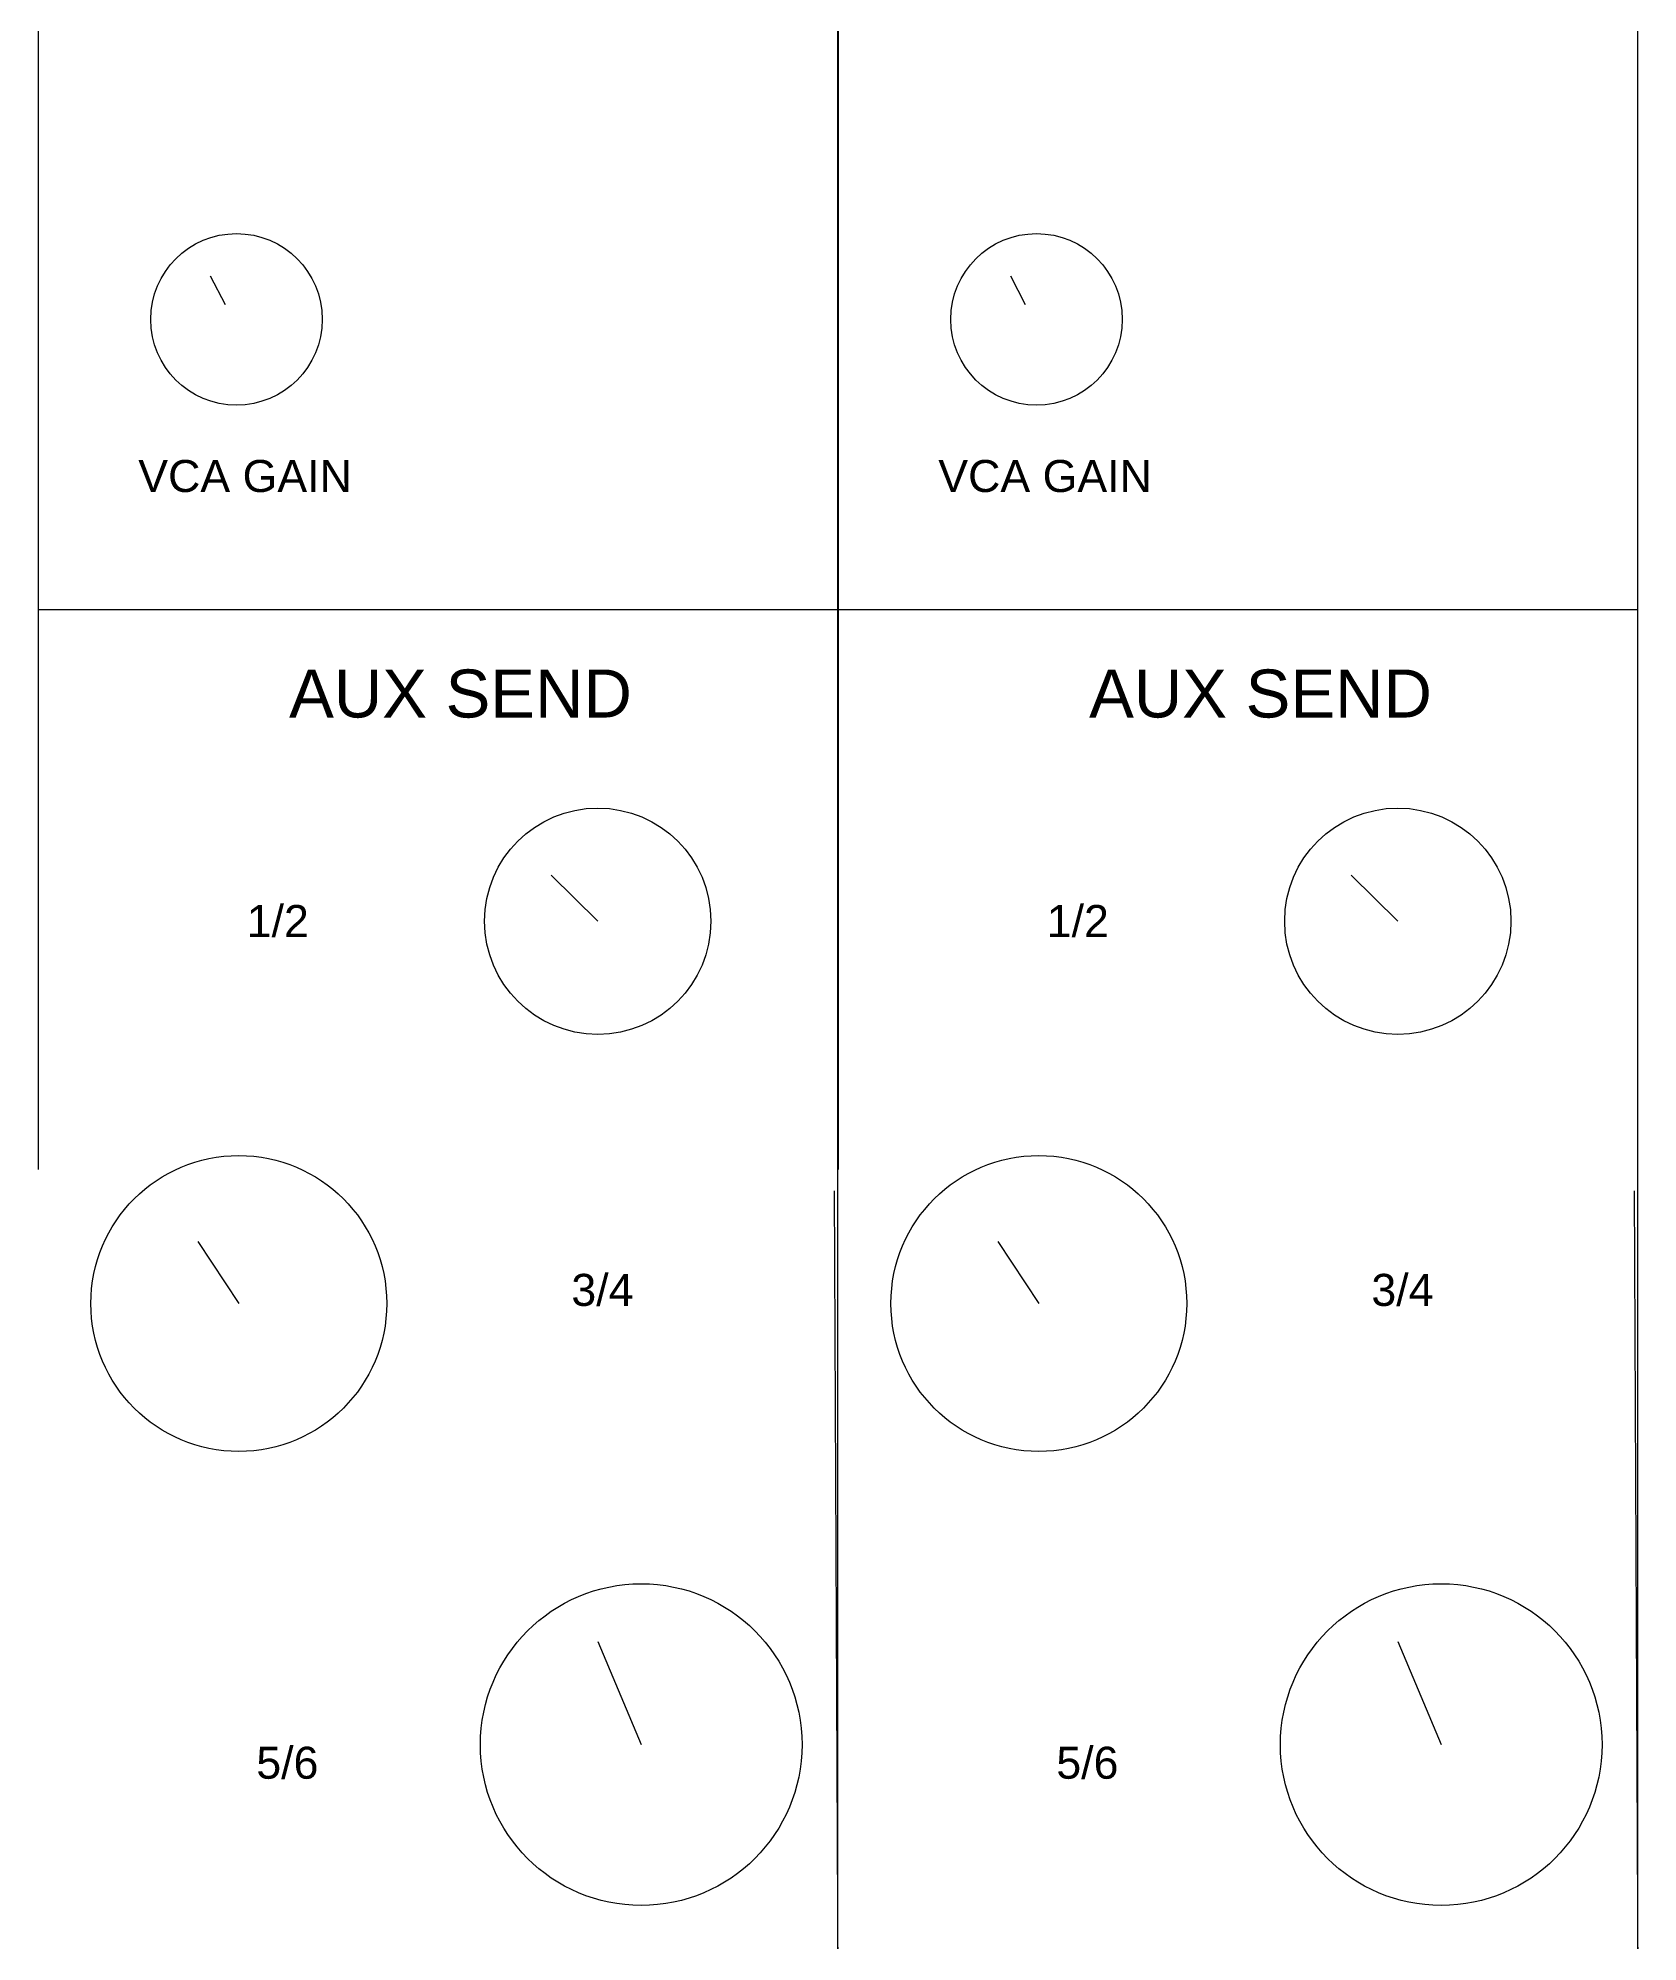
# Model space of a CAD drawing. Header units: inches. Extents: x 0 to 1600, y -1400 to 2600.
# Drawn here: x 1200.3 to 1400.2, y -727.5 to -489.7 of the extents above; entities that cross this region are included whole.
import ezdxf

# ---------------------------------------------------------------- set-up
doc = ezdxf.new("R2010")
doc.units = ezdxf.units.IN
doc.header["$MEASUREMENT"] = 0
doc.layers.get('0').update_dxf_attribs({"lineweight": 25, "true_color": 0xffffff})
doc.styles.add('textstyle241', font='')
doc.styles.add('textstyle244', font='')
doc.styles.add('textstyle256', font='')
doc.styles.add('textstyle259', font='')
doc.styles.add('textstyle273', font='')
doc.styles.add('textstyle276', font='')
doc.styles.add('textstyle288', font='')
doc.styles.add('textstyle291', font='')
doc.styles.add('textstyle320', font='')
doc.styles.add('textstyle323', font='')
doc.styles.get('textstyle241').set_extended_font_data('Liberation Sans')
doc.styles.get('textstyle244').set_extended_font_data('Liberation Sans')
doc.styles.get('textstyle256').set_extended_font_data('Liberation Sans')
doc.styles.get('textstyle259').set_extended_font_data('Liberation Sans')
doc.styles.get('textstyle273').set_extended_font_data('Liberation Sans')
doc.styles.get('textstyle276').set_extended_font_data('Liberation Sans')
doc.styles.get('textstyle288').set_extended_font_data('Liberation Sans')
doc.styles.get('textstyle291').set_extended_font_data('Liberation Sans')
doc.styles.get('textstyle320').set_extended_font_data('Liberation Sans')
doc.styles.get('textstyle323').set_extended_font_data('Liberation Sans')

msp = doc.modelspace()

# ---------------------------------------------------------------- linework, layer by layer
for p, q in [((1300.22, -1400), (1300.22, 1200)), ((1400.22, -1400), (1400.22, 1200)), ((1200.26, -451.03), (1200.26, -561.03)), ((1300.26, -451.03), (1300.26, -561.03)), ((1221.79, -519.34), (1223.66, -522.95)), ((1321.79, -519.34), (1323.66, -522.95)), ((1200.26, -561.03), (1250.26, -561.03)), ((1200.26, -561.03), (1200.26, -631.03)), ((1250.26, -561.03), (1300.22, -561.03)), ((1300.26, -561.03), (1350.26, -561.03)), ((1300.26, -561.03), (1300.26, -631.03)), ((1350.26, -561.03), (1400.22, -561.03)), ((1264.41, -594.26), (1270.22, -600)), ((1364.41, -594.26), (1370.22, -600)), ((1299.78, -633.67), (1300.26, -741.03)), ((1399.78, -633.67), (1400.26, -741.03)), ((1220.22, -640), (1225.35, -647.76)), ((1320.22, -640), (1325.35, -647.76)), ((1270.22, -690), (1275.65, -702.88)), ((1370.22, -690), (1375.65, -702.88))]:
    msp.add_line(p, q)
for centre, radius in [((1225.06, -524.8), 10.72), ((1325.06, -524.8), 10.72), ((1270.22, -600), 14.14), ((1370.22, -600), 14.14), ((1225.35, -647.76), 18.49), ((1325.35, -647.76), 18.49), ((1275.65, -702.88), 20.1), ((1375.65, -702.88), 20.1)]:
    msp.add_circle(centre, radius)

# ---------------------------------------------------------------- texts
at = {"char_height": 1}
for s, insert, attachment_point, style in [('\\C7;\\H4;VCA GAIN', (1212.78, -542.37), 1, 'textstyle320'), ('\\C7;\\H4;VCA GAIN', (1312.78, -542.37), 1, 'textstyle323'), ('\\C7;\\H6;AUX SEND', (1253.06, -571.59), 5, 'textstyle241'), ('\\C7;\\H6;AUX SEND', (1353.06, -571.59), 5, 'textstyle244'), ('\\C7;\\H4;1/2', (1230.22, -600), 5, 'textstyle273'), ('\\C7;\\H4;1/2', (1330.22, -600), 5, 'textstyle276'), ('\\C7;\\H4;3/4', (1270.8, -646.09), 5, 'textstyle288'), ('\\C7;\\H4;3/4', (1370.8, -646.09), 5, 'textstyle291'), ('\\C7;\\H4;5/6', (1231.42, -705.17), 5, 'textstyle256'), ('\\C7;\\H4;5/6', (1331.42, -705.17), 5, 'textstyle259')]:
    msp.add_mtext(s, dxfattribs=dict(at, insert=insert, attachment_point=attachment_point, style=style))

doc.saveas('drawing.dxf')
